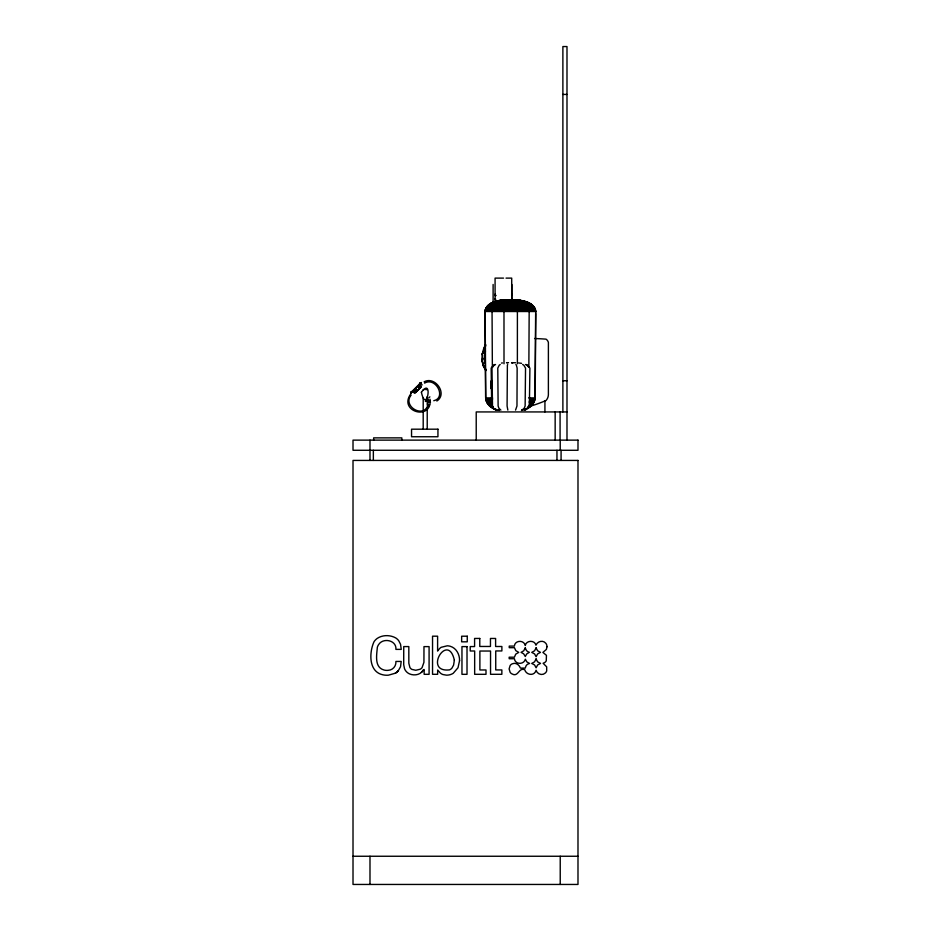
<?xml version="1.0" encoding="UTF-8"?>
<svg xmlns="http://www.w3.org/2000/svg" width="931" height="931" viewBox="0 0 931 931"><rect width="100%" height="100%" fill="white"/><g stroke="black" fill="none" stroke-linecap="round" stroke-linejoin="round"><path stroke-width="1.4" d="M485.365 346.774L485.365 345.96M517.38 363.788L517.403 309.755L515.634 302.971L512.236 299.933M485.051 350.3L485.016 349.02M485.004 346.006L485.051 352.162M485.365 345.75L485.028 344.97L485.016 354.374M485.365 350.312C485.319 345.901 484.911 348.287 485.063 347.798M485.365 348.741L485.051 346.832M491.638 386.47C492.487 383.2 490.951 378.824 491.987 381.233M484.993 352.325L484.981 349.94M485.33 348.927L485.33 347.484M485.319 350.242L485.365 352.116M491.196 385.038L491.359 388.658L491.987 385.318M528.855 366.663L529.169 312.106C529.39 304.786 521.86 300.236 515.297 299.933M485.051 350.068L485.039 351.068M485.365 353.827L485.074 354.455L485.237 349.94M485.098 352.069L485.144 350.731M485.214 352.849L485.342 354.455L485.098 351.883M491.824 387.564L491.382 381.035M535.628 313.538L534.988 396.815C535.29 401.855 531.438 406.754 527.272 408.5C531.904 406.638 535.313 401.866 535.162 396.815L535.814 312.106C535.29 303.11 524.339 300.457 517.031 299.933L518.299 300.061C509.117 300.189 486.68 297.478 484.935 312.106L485.598 396.815C485.354 403.065 490.544 408.255 496.386 409.593C490.602 408.174 485.517 403.018 485.761 396.815L485.109 312.106C485.598 303.169 496.444 300.457 503.718 299.933M485.237 345.506L485.074 344.947L485.098 346.064M485.098 353.873L485.26 353.093L485.307 354.455M485.272 350.405L485.365 351.592M485.365 350.731L485.063 351.103M485.051 349.311L485.249 347.775M491.37 384.224L491.359 384.806M491.626 383.944L491.824 381.419M491.405 387.098L491.405 384.922L491.789 385.748M491.801 385.248L491.568 387.098L491.603 386.47M491.405 382.373L491.58 384.27L491.231 380.86M491.58 382.152C491.812 384.631 491.801 383.525 491.207 384.026M491.091 386.854L491.393 382.56M491.615 384.328L491.836 383.409M491.812 386.318L491.603 386.633M491.44 388.274L491.568 387.494L491.382 388.646M491.999 387.773L491.638 388.146M491.405 384.27L491.44 383.549M491.626 386.819L491.58 386.202M485.237 354.374L484.283 358.831L484.935 363.113M481.99 360.611L482.211 353.524M482.537 359.971L482.7 355.002M491.905 388.646L491.3 387.61M491.58 384.922L491.452 385.946L491.405 384.922M491.591 381.082L491.871 380.558L491.999 381.419M491.568 382.56L491.708 383.246M429.738 402.355L430.471 402.285L428.411 401.668M428.481 400.737L428.574 399.422M410.408 394.465C398.526 411.874 432.287 421.208 430.087 399.259M491.917 380.57L491.405 381.57M491.452 386.621L491.58 385.12M491.661 386.202L491.638 385.422M414.807 391.474L414.132 390.799M419.986 386.412C418.182 389.03 418.322 383.77 420.067 386.412M491.929 385.911L491.172 388.646M491.242 383.432L491.196 382.315M482.211 354.129L483.876 347.868L485.668 344.656M482.211 354.827L485.668 345.064M483.084 353.163L484.399 348.031M428.26 403.845C424.862 419.602 401.761 406.498 411.188 395.012M429.47 404.694L428.26 406.952M428.435 406.987L429.54 404.741M483.876 349.078L485.668 345.867M423.093 670.285C420.509 674.998 413.992 675.918 409.407 673.846A9.752 9.752 0 0 1 404.543 668.807L403.705 664.699L403.74 646.58L408.825 646.58L408.837 663.256L409.896 667.48A5.539 5.539 0 0 0 411.863 669.389L415.773 670.262L420.218 669.214A6.54 6.54 0 0 0 422.092 667.608L423.931 662.313L423.977 646.614L429.086 646.614L429.086 674.323L424.14 674.323L424.14 669.482L423.093 670.285A8.204 8.204 0 0 1 421.417 672.426M528.075 407.406L524.56 410.106M525.189 410.106L528.133 408.29L529.378 405.986L529.902 368.106L527.726 365.243A14.628 14.384 90 0 0 526.166 364.521M416.32 389.961L415.645 389.286M515.541 410.106L516.973 405.986L517.147 368.106L516.402 365.243A14.57 4.911 -90 0 0 515.867 364.521M398.259 670.797L400.539 666.724L401.191 661.441L395.919 661.441C396.28 666.072 392.847 670.192 388.099 670.32A10.416 10.416 0 0 1 383.851 669.959C374.146 667.178 376.741 654.668 377.358 647.22A9.706 9.706 0 0 1 378.789 644.368C383.351 637.456 396.699 640.237 395.919 649.384L401.226 649.384L400.551 644.275L398.712 640.714A11.463 11.463 0 0 0 395.722 637.944C390.159 634.814 382.594 634.767 377.241 638.398A13.046 13.046 0 0 0 374.041 641.703C369.165 652.224 368.397 671.612 382.711 674.766A17.642 17.642 0 0 0 388.471 675.161L395.198 673.253A10.602 10.602 0 0 0 397.607 671.495L398.259 670.797A10.637 10.637 0 0 1 395.198 673.253M424.548 383.13C435.661 376.543 446.764 397.677 433.776 400.714M426.328 400.761L425.339 401.505L426.282 400.737M420.544 382.885L411.188 392.23A1.606 1.606 0 0 0 410.722 393.173L421.371 382.513M414.982 392.94L421.196 386.726M415.447 392.777L420.987 387.238M420.335 383.083L420.451 382.978A1.525 1.408 45 0 1 420.661 382.839A1.711 1.478 45 0 1 421.103 382.781L421.021 382.792M428.702 397.909L429.889 396.862M436.86 401.028C447.962 393.848 435.068 375.67 424.105 381.826M521.884 410.106L524.165 408.29L525.131 405.986L525.538 368.106L523.85 365.243A14.605 11.137 -90 0 0 522.64 364.521M507.779 300.224L508.512 299.933M525.771 409.07L524.362 409.593L525.875 409.07M508.687 299.933L505.591 302.971L503.985 309.755L504.008 363.788M499.703 301.295L501.588 300.678M419.613 383.828L419.637 383.816A1.606 0.617 45 0 1 420.218 383.677M510.397 299.968L511.736 299.875M503.52 300.224L505.463 299.933M505.58 299.933C499.063 300.236 491.801 304.914 492.057 312.106L492.359 366.663M501.483 363.055L502.472 362.95M427.946 400.819L430.32 401.156L429.587 401.203M512.574 362.683L511.561 362.706L515.599 362.729M507.604 362.683L506.476 362.694L508.524 362.683M511.875 362.683L512.539 362.683M512.108 362.683L512.9 362.683M562.883 94.427L566.991 94.427M503.543 278.113L495.083 278.113L495.083 302.575M506.022 278.113L511.713 278.113L511.713 300.527M505.044 299.852L515.704 299.852M501.087 300.224L520.895 300.422L499.784 300.422M498.492 300.678L522.268 300.678L529.064 302.971L533.649 306.555M497.201 300.969L523.548 300.969M495.932 301.295L524.828 301.295M494.675 301.667L526.085 301.667M494.024 301.888L526.725 301.888M493.395 302.121L527.365 302.121M492.767 302.377L527.982 302.377M492.162 302.656L528.599 302.656M491.556 302.971L529.192 302.971M490.974 303.285L529.786 303.285M490.404 303.634L530.356 303.634M489.846 303.995L530.903 303.995M489.31 304.379L531.45 304.379M488.787 304.786L531.973 304.786M488.275 305.205L532.474 305.205M487.797 305.647L532.963 305.647M487.355 306.09L533.393 306.09M486.948 306.555L533.812 306.555M486.576 307.044L534.185 307.044M486.226 307.544L534.522 307.544M485.924 308.08L534.825 308.08M485.668 308.627L535.081 308.627M485.447 309.185L535.313 309.185M485.26 309.755L535.5 309.755M485.121 310.337L535.639 310.337M485.016 310.919L535.732 310.919M484.958 311.513L535.802 311.513M485.365 347.03L485.144 345.96M485.284 353.21L485.098 353.571M562.883 380.756L566.991 380.756M491.277 383.258L491.94 383.363M491.312 387.098L491.999 387.04M491.521 388.658L491.591 388.157M423.198 389.6L424.233 389.6M425.711 389.6L427.224 389.6M485.621 397.898L492.546 397.898M528.668 397.898L535.139 397.898M485.749 398.992L492.639 398.992M529.855 398.992L535.011 398.992M485.97 400.051L491.463 400.051M529.681 400.051L534.778 400.051M486.308 401.11L491.719 401.11M529.413 401.11L534.452 401.11M486.727 402.122L492.057 402.122M529.076 402.122L534.022 402.122M487.25 403.111L492.452 403.111M529.879 403.111L533.498 403.111M487.867 404.042L491.708 404.042M529.355 404.042L532.881 404.042M488.566 404.938L492.278 404.938M529.343 404.938L532.183 404.938M489.345 405.765L492.359 405.765M528.657 405.765L531.403 405.765M490.206 406.533L493.093 406.533M527.912 406.533L530.554 406.533M566.991 411.933L476.218 411.933L476.218 440.13M353.012 856.252L577.988 856.252M509.024 299.875L510.351 299.968M428.458 402.029L428.83 402.25M518.59 362.95L521.535 363.334M515.169 299.933L517.066 300.224M518.939 300.678L520.778 301.295M512.073 299.933L512.737 300.224M420.963 383.409L422.127 384.91M495.874 410.106L492.93 408.29L491.684 405.986L491.161 368.106L493.337 365.243A14.628 14.384 -90 0 1 494.896 364.521M496.502 410.106L493.674 408.29L492.487 405.986L491.987 368.106L494.07 365.243A14.605 13.767 -90 0 1 495.56 364.521M500.878 410.106L498.935 408.29L498.12 405.986L497.782 368.106L499.214 365.243A14.57 9.461 90 0 1 500.238 364.521M419.287 384.212L421.254 386.144M419.986 383.409L419.997 383.421A1.606 0.978 45 0 1 420.637 383.258M414.33 393.068L412.41 391.125M411.665 391.718L411.688 391.742A1.606 0.978 45 0 0 411.444 392.451M534.022 307.044L535.639 312.106M483.224 364.719L485.842 369.502M483.224 365.127L485.842 369.91M483.224 365.324L485.842 370.107M485.842 370.713L483.224 365.93L481.99 360.518M507.849 410.106L507.081 405.986L507.383 365.243A14.547 2.63 90 0 1 507.674 364.521M528.948 367.314L526.993 365.243A14.605 13.767 -90 0 0 525.503 364.521M481.99 359.308L483.224 364.824M481.99 359.703L483.224 365.429M484.283 358.423L484.935 362.706M485.086 348.427L485.237 347.624M485.319 351.72L485.144 352.849M566.991 440.13L566.991 46.55L562.883 46.55L562.883 411.933M561.079 450.278L561.079 460.426M560.229 440.13L560.229 450.278M560.229 856.252L560.229 884.45M560.078 411.933L560.078 440.13M556.959 450.278L556.959 460.426M555.155 411.933L555.155 440.13M544.926 400.656L544.926 411.933M511.829 284.467L511.829 299.898M493.116 284.467L493.116 303.483M427.224 396.676L427.224 405.16M427.224 407.987L427.224 429.191M423.198 398.084L423.198 429.191M401.843 440.13L401.843 437.873L373.645 437.873L373.645 440.13M373.354 450.278L373.354 460.426M369.991 440.13L369.991 460.426M369.991 856.252L369.991 884.45M420.184 383.235A1.606 1.28 45 0 1 420.975 382.92A1.583 1.362 45 0 0 420.265 383.141M420.079 383.328A1.606 1.14 45 0 1 420.812 383.083M419.846 383.572A1.606 0.803 45 0 1 420.428 383.456M410.967 392.929A1.606 1.397 45 0 1 411.327 392.079A1.606 1.28 45 0 0 411.106 392.789M411.642 392.242A1.606 0.803 45 0 1 411.746 391.66M411.863 392.032A1.606 0.617 45 0 1 411.886 391.52M534.58 338.512A311.757 311.757 0 0 1 546.032 339.152A5.679 5.679 0 0 1 548.394 342.515L548.382 394.732A9.019 9.019 0 0 1 546.02 400.505A146.795 146.795 0 0 1 528.692 406.696M511.724 294.184A2.467 1.641 0 0 1 511.619 294.615M495.827 295.325A2.467 1.641 0 0 1 495.071 294.184M511.724 295.08A1.234 0.815 0 0 1 511.596 295.348M495.792 295.721A1.234 0.815 0 0 1 495.083 295.08M454.351 660.207L453.595 665.083L451.942 668.109A6.447 6.447 0 0 1 449.498 669.878C422.849 672.88 447.916 631.311 454.351 660.207M459.565 660.614L458.017 667.748L453.199 673.322A12.266 12.266 0 0 1 446.426 675.161L442.923 674.533A8.065 8.065 0 0 1 440.386 673.078L437.651 670.029L437.651 674.3L432.543 674.3L432.543 636.187L437.605 636.187L437.605 651.072L438.78 649.559A8.449 8.449 0 0 1 441.178 647.301L447.252 645.8A12.708 12.708 0 0 1 450.29 646.3C456.365 648.057 459.728 654.574 459.565 660.614M546.997 646.731L546.369 649.431L542.901 652.422L546.45 655.331L546.264 660.812A4.702 4.702 0 0 1 544.647 662.569L543.099 663.256L546.672 666.829L546.695 670.844A5.027 5.027 0 0 1 545.403 672.95C542.424 675.976 537.175 674.265 536.081 670.273C534.452 676.511 526.05 675.033 524.758 669.738C518.672 667.05 518.392 677.64 512.003 673.904A4.981 4.981 0 0 1 510.141 672.322L509.106 668.9L510.165 665.502A4.934 4.934 0 0 1 512.19 663.861C515.669 662.127 519.23 664.792 520.429 668.097L525.212 668.097L526.108 665.781A5.004 5.004 0 0 1 527.854 664.117L529.599 663.442L526.853 661.918L525.352 659.206C523.978 664.897 514.994 664.664 514.401 658.729L509.21 658.729L509.141 657.205L514.389 657.205L515.727 654.144L518.765 652.387L515.797 650.641L514.424 647.685L509.234 647.685L509.234 646.091L514.366 646.091C514.831 640.132 524.048 639.69 525.282 645.497C526.224 640.144 534.848 639.911 535.953 645.218C537.49 641.168 543.227 639.772 545.903 643.402A5.4 5.4 0 0 1 546.881 645.683L546.997 646.731M421.394 392.277C426.561 415.482 433.45 375.798 421.394 392.277M418.159 386.132C419.45 390.17 421.301 383.293 418.159 386.132M536.07 658.927L534.557 661.871L531.694 663.431L534.58 664.943L536.105 667.83L537.641 664.932L540.562 663.396L537.606 661.836L536.07 658.927M536.081 647.86L534.592 650.781L531.729 652.387L534.615 653.946L536.093 656.762L537.583 653.958L540.48 652.363L537.594 650.769L536.081 647.86M525.259 647.871L523.746 650.792L521.034 652.363L523.629 653.783L525.293 656.53L526.655 653.993L529.39 652.294L527.912 651.688A4.992 4.992 0 0 1 526.271 650.175L525.259 647.871M419.334 385.12L417.751 386.714L418.903 387.866L420.498 386.284L419.334 385.12M416.099 388.832L413.725 391.206L414.4 391.881L416.774 389.507L416.099 388.832M522.919 410.036L521.453 410.431L523.001 410.036M499.295 410.431L497.748 410.036L499.295 410.431M437.942 429.191L411.549 429.191L411.549 436.744L437.942 436.744L437.942 429.191M577.988 440.13L353.012 440.13L353.012 450.278L577.988 450.278L577.988 440.13M577.988 460.426L353.012 460.426L353.012 884.45L577.988 884.45L577.988 460.426M467.257 636.21L461.648 636.21L461.648 641.82L467.257 641.82L467.257 636.21M479.779 638.445L474.589 638.445L474.589 646.568L470.225 646.568L470.225 650.99L474.659 650.99L474.659 674.312L486.005 674.312L486.005 669.971L479.884 669.971L479.884 651.037L490.544 651.037L490.544 674.3L501.856 674.3L501.856 669.936L495.734 669.936L495.734 650.944L501.879 650.944L501.879 646.498L495.606 646.498L495.606 638.457L490.462 638.457L490.462 646.463L479.779 646.463L479.779 638.445M467.013 646.603L461.962 646.603L461.962 674.323L467.013 674.323L467.013 646.603M411.211 392.195A1.606 1.559 45 0 0 410.792 393.103A1.606 1.49 45 0 1 411.269 392.149M511.596 298.932A1.222 0.815 0 0 0 511.724 298.665A1.222 0.815 0 0 1 511.596 298.932M495.083 298.665A1.257 0.838 0 0 0 495.792 299.305A1.222 0.815 0 0 1 495.083 298.665"/></g></svg>
